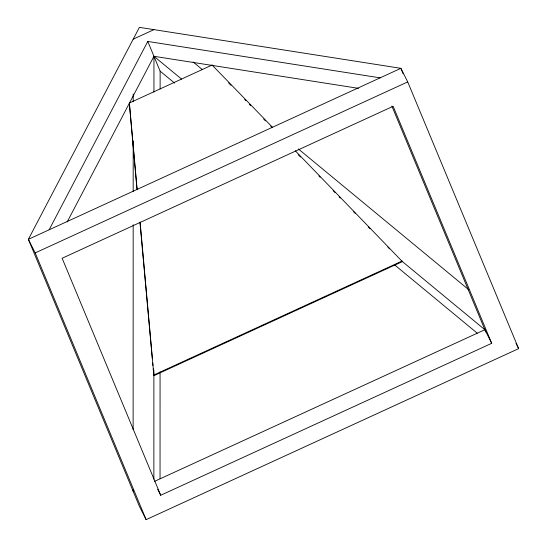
<?xml version="1.0" encoding="UTF-8"?>
<svg xmlns="http://www.w3.org/2000/svg" width="547" height="547" viewBox="0 0 547 547"><rect width="100%" height="100%" fill="white"/><g stroke="black" fill="none" stroke-linecap="round" stroke-linejoin="round"><path stroke-width="0.82" d="M133.112 491.206L133.112 489.497M133.126 429.703L133.174 224.701M133.181 191.388L133.188 140.989M133.201 101.701L133.201 94.009M153.864 479.131L153.885 370.216M153.946 92.128L153.953 56.3L358.524 88.354M160.045 478.598L160.066 371.83M160.127 89.093L160.134 71.151L147.779 41.442L380.124 77.852M272.686 127.499L212.092 65.038L129.345 103.027L137.003 189.583M153.885 375.338L140.1 222M212.045 65.401L212.092 65.038M295.264 150.767L402.141 261.363L484.868 329.718L491.705 343.304L160.695 495.267L157.659 489.23M49.121 229.808L147.779 41.442M67.165 222L153.953 56.3L181.604 79.144M133.208 39.158L153.96 29.634M146.124 519.65L35.199 252.919L407.706 81.906L400.876 68.32L139.396 27.35L28.369 239.333L139.294 506.064L146.124 519.65L518.631 348.637L407.706 81.906M153.939 374.968L402.195 261.001M154.61 375.345L402.093 261.726M154.637 481.326L484.868 329.718M193.125 61.989L202.335 69.599M270.751 126.138L272.071 127.225M298.388 148.969L468.779 289.753M160.134 71.151L174.609 83.117M394.339 264.673L477.23 333.164M228.625 82.912L230.998 85.359M244.666 99.445L245.849 100.669M249.418 104.347L250.601 105.571M263.675 119.041L265.459 120.88M298.129 154.562L300.508 157.01M318.922 175.99L320.111 177.221M333.178 190.691L334.962 192.53M339.119 196.817L340.309 198.041M353.376 211.511L355.16 213.351M368.227 226.82L370.011 228.66M387.83 247.032L389.614 248.871M515.971 343.352L518.631 348.637M35.199 252.919L28.369 239.333L400.876 68.32L403.153 73.797M491.705 343.304L393.136 106.289L62.132 258.252L160.695 495.267M391.871 106.091L485.845 332.063M129.345 103.027L137.181 189.706M139.998 222.732L152.298 358.702M152.681 362.955L152.914 365.499M153.222 368.904L153.372 370.599"/></g></svg>
